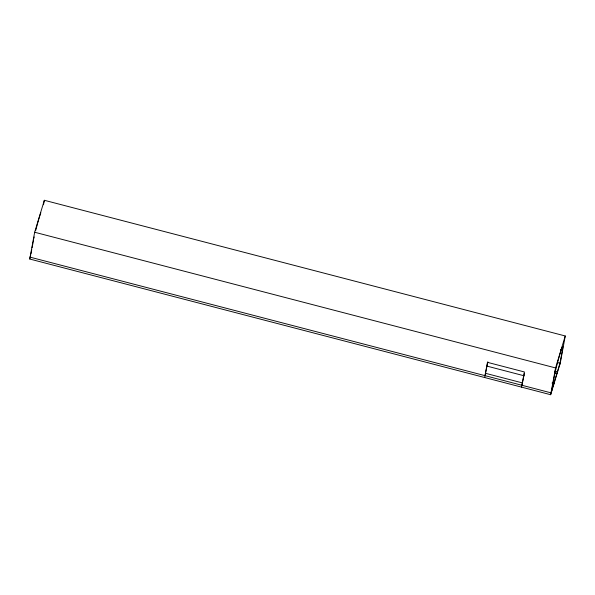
<?xml version="1.0" encoding="UTF-8"?>
<svg xmlns="http://www.w3.org/2000/svg" width="595" height="595" viewBox="0 0 595 595"><rect width="100%" height="100%" fill="white"/><g stroke="black" fill="none" stroke-linecap="round" stroke-linejoin="round"><path stroke-width="0.89" d="M29.75 259.026L34.666 232.243L44.335 200.284L565.25 335.974L560.334 362.757L550.665 394.716L29.75 259.026L30.68 255.478M30.955 253.968L31.766 249.521M32.093 247.751L33.075 242.418M43.517 204.747L44.335 200.284M484.672 377.528L487.461 362.34L524.366 371.949L521.577 387.144M485.014 375.661L487.833 361.805M521.919 385.277L524.411 373.199M550.665 394.716L555.581 367.933L565.25 335.974M551.364 392.41L554.153 377.215A17.664 0.945 -75.4 0 1 560.17 353.289A17.664 0.945 -75.4 0 1 562.424 349.875L560.624 349.406M553.484 385.389L553.826 383.522L552.034 383.054M559.635 365.062L562.424 349.875M30.561 255.627L30.092 257.159L551.007 392.849L559.977 363.195L557.284 362.496M34.666 232.243L555.581 367.933M554.681 371.101L557.374 371.808L557.032 373.667L555.239 373.206M487.365 366.215L524.188 375.802M485.713 373.355L522.618 382.964M33.238 241.525A17.664 0.945 -75.4 0 1 33.521 240.075M33.863 238.409A17.664 0.945 -75.4 0 1 34.183 236.944M35.782 230.272A17.664 0.945 -75.4 0 1 40.832 212.779"/></g></svg>
